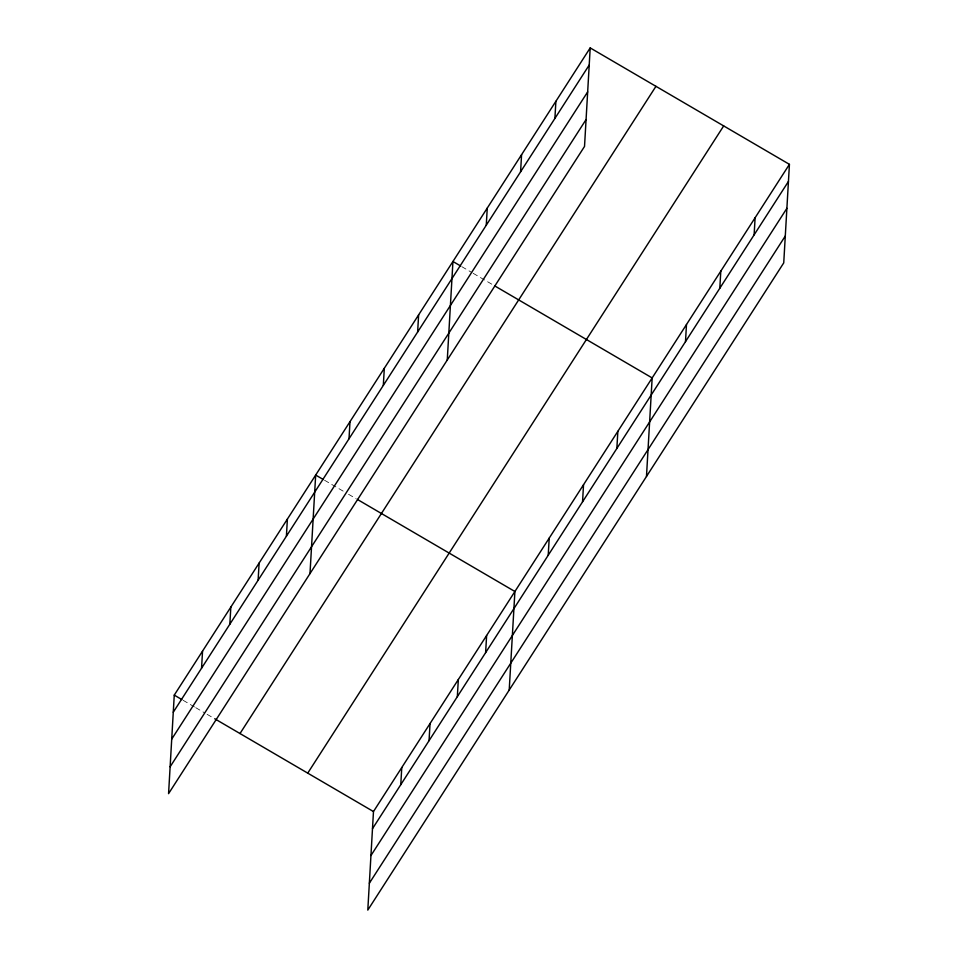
<?xml version="1.0" encoding="UTF-8"?>
<svg xmlns="http://www.w3.org/2000/svg" width="958" height="958" viewBox="0 0 958 958"><rect width="100%" height="100%" fill="white"/><g stroke="black" fill="none" stroke-linecap="round" stroke-linejoin="round"><path stroke-width="0.72" stroke-dasharray="4.79 3.59" d="M461.792 266.659L471.911 272.563M473.168 273.305L493.394 285.125M324.522 480.233L344.76 492.065M348.544 494.28L356.136 498.711M183.11 700.286L194.486 706.944M195.743 707.687L204.593 712.86M207.132 714.333L213.442 718.021"/><path stroke-width="1.44" d="M590.2 47.9L174.26 695.113L168.572 793.655L584.524 146.442L590.2 47.9L789.428 164.345L783.74 262.887L367.8 910.1L373.476 811.558L789.428 164.345M201.551 668.229L202.545 651.105M229.836 624.221L230.83 607.097M258.121 580.213L259.115 563.088M286.406 536.193L287.388 519.08M309.997 573.602L315.673 475.06L323.265 479.503M349.011 438.788L349.993 421.664M383.32 385.391L384.314 368.279M417.64 331.995L418.622 314.883M400.779 784.674L401.761 767.55M447.266 360.016L452.942 261.486L460.523 265.917M429.052 740.666L430.046 723.541M457.337 696.658L458.331 679.533M486.269 225.214L487.263 208.09M485.622 652.638L486.616 635.525M520.589 171.817L521.571 154.693M509.213 690.047L514.901 591.505L357.406 499.453M554.898 118.421L555.891 101.297M548.227 555.233L549.209 538.109M582.548 501.836L583.53 484.712M616.856 448.44L617.85 431.328M646.482 476.461L652.159 377.931L494.663 285.867M685.497 341.659L686.479 324.534M719.805 288.262L720.799 271.138M754.126 234.866L755.108 217.741M173.266 712.237L589.218 65.024M171.722 739.109L587.673 91.884M170.129 766.783L586.068 119.57M240.003 733.541L655.943 86.328M307.734 773.142L723.685 125.917M372.494 828.682L788.434 181.469M370.938 855.554L786.889 208.329M369.345 883.228L785.297 236.015M174.26 695.113L181.84 699.556M214.712 718.763L373.476 811.558"/></g></svg>
